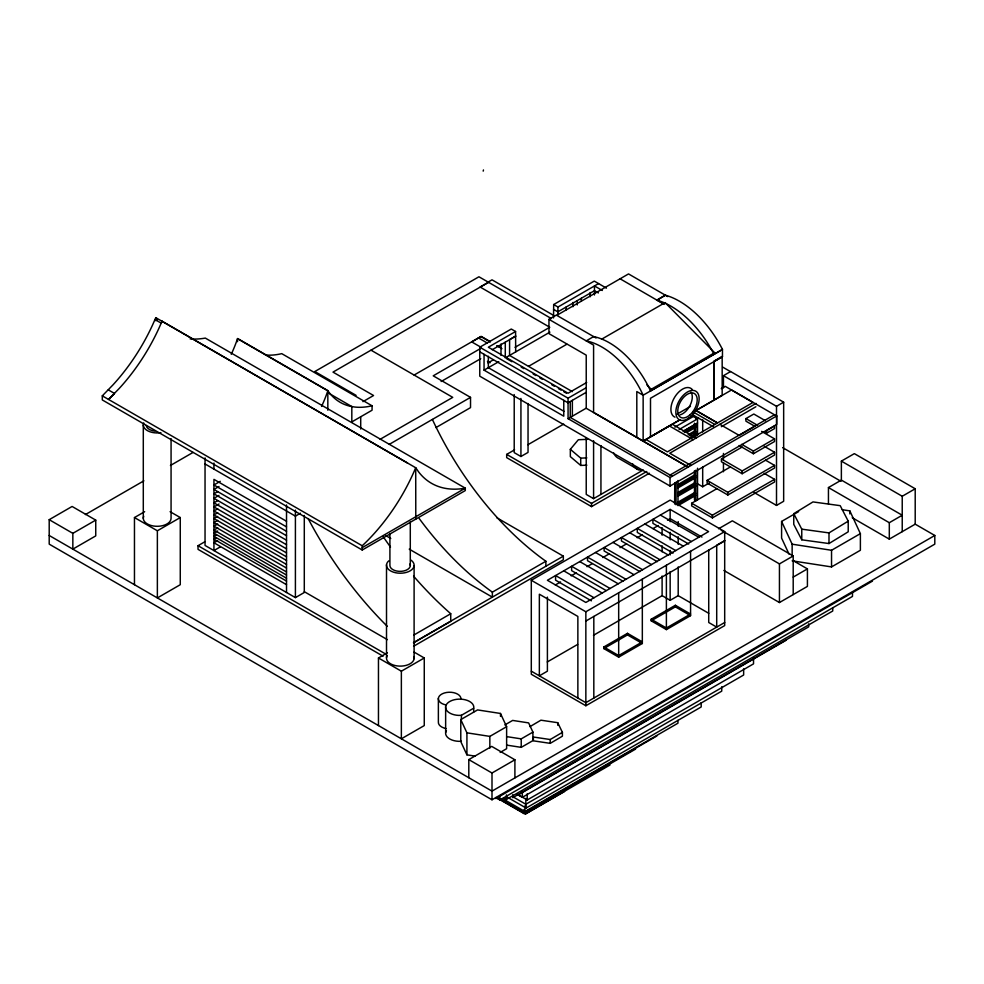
<?xml version="1.0" encoding="UTF-8"?>
<svg xmlns="http://www.w3.org/2000/svg" width="984" height="984" viewBox="0 0 984 984"><rect width="100%" height="100%" fill="white"/><g stroke="black" fill="none" stroke-linecap="round" stroke-linejoin="round"><path stroke-width="1.48" d="M674.63 504.017L674.766 482.812M676.008 504.817L676.156 482.086M553.537 317.943L553.672 304.548L594.274 281.104L606.452 288.14M598.567 283.589L557.965 307.033L557.83 314.695M483.193 171.13L483.464 169.949M473.636 712.182L473.759 707.939A14.096 8.143 0 0 0 460.844 699.157A14.096 8.143 0 0 0 445.641 706.623L445.641 732.551M686.033 465.875L643.142 441.103L643.142 395.211A71.758 41.426 60 0 0 586.23 340.87L593.635 336.589A71.758 41.426 60 0 1 650.547 390.931L651.211 389.283L714.655 352.715L665.098 302.617L601.654 339.185M714.655 352.715L714.003 354.351L650.547 390.931M362.223 547.633L465.297 488.175A125.398 72.398 -60 0 1 418.507 471.754L415.789 467.794L155.804 317.672L152.569 324.978A138.252 79.827 -60 0 1 113.012 384.855L102.299 395.851L102.299 399.947L362.223 550.007L465.297 490.561L465.297 488.175L205.324 338.09A125.398 72.398 -60 0 1 190.133 338.89M407.548 463.034L162.04 321.227L158.793 328.57A138.252 79.827 -60 0 1 119.236 388.446L108.523 399.442L114.488 393.44L108.265 389.849M161.179 323.121L162.04 321.227L161.228 323.158L154.955 319.529M586.858 465.174L580.72 465.432L570.339 456.625L570.339 449.331L578.346 439.737L587.559 439.331M108.572 399.307L113.984 394.043M793.756 513.673L812.981 501.926L840.213 505.665L848.22 521.151L848.22 531.803L828.995 543.549L801.763 539.81L793.756 524.324L793.756 513.673L801.763 529.158L801.763 539.81M801.763 529.158L828.995 532.898L848.22 521.151M713.326 353.035A77.896 44.489 59.5 0 0 656.918 300.169L665.356 295.188A77.921 44.501 59.5 0 1 722.465 349.418L722.465 356.725L650.498 398.274L650.498 436.785L680.178 419.651M714.027 354.388L722.465 349.418L643.142 395.211L636.808 391.558L636.808 437.376L643.142 441.103L669.403 425.949L693.203 439.688M529.958 726.647L540.917 720.19L557.743 722.699L562.405 732.367L562.405 736.192L550.228 743.351L533.402 740.841L533.402 737.028L550.228 739.525L562.405 732.367M643.142 441.103L680.018 419.762M694.507 411.373L722.17 395.371L722.17 356.786M49.2 519.687L72.103 506.465L95.743 520.118L95.743 535.899L72.841 549.121L72.841 533.34L49.2 519.687L49.2 544.14L492 799.783L934.8 544.14L934.8 535.481L915.206 524.164L889.302 539.121L852.255 517.732M85.387 514.583L143.861 480.832M170.429 465.481L193.024 452.443M488.015 282.125L492 279.825L554.386 315.839M72.841 533.34L95.743 520.118M134.464 584.705L134.464 517.559L144.648 511.692M220.281 481.311L213.934 484.977L286.516 526.883M362.948 401.644L373.563 395.519L332.998 372.112L488.531 282.31L480.106 287.02L549.613 327.155M219.002 486.502L213.934 489.429L286.516 531.335M414.104 375.052L481.164 336.393L490.339 341.694M217.698 491.656L213.934 493.833L286.516 535.739M157.366 530.782L180.269 517.559L180.269 584.705L157.366 597.928L157.366 530.782L134.464 517.559M218.952 495.419L213.934 498.31L286.516 540.228M775.663 415.457L776.72 415.949L776.72 424.448L670.043 486.034L479.762 376.171L479.762 347.217L511.286 329.025L515.579 331.497L515.678 351.903M480.733 348.397L433.218 375.827L470.524 397.364L470.524 407.622L435.912 427.597M217.735 500.635L213.934 502.836L286.516 544.742M515.579 331.497L488.347 347.217L568.063 393.243L586.685 382.493M219.002 504.017L213.934 506.944L286.516 548.863M515.678 336.061L509.614 339.566L509.577 355.433L572.368 391.644M492.258 349.701L515.678 336.184M217.698 508.826L213.934 510.991L286.516 552.91M441.139 381.509L480.733 358.656M479.762 347.217L568.063 398.2L568.063 418.667L586.23 408.175L586.23 355.15L548.961 333.637L548.961 319.345L556.317 315.101L596.083 338.004M556.76 315.36L628.53 273.921L667.804 296.602M217.698 512.738L213.934 514.915L286.516 556.821M217.648 516.428L213.934 518.568L286.516 560.486M487.966 362.948L493.181 359.935M515.013 347.327L549.613 327.352M217.648 520.401L213.934 522.541L286.516 564.459M217.735 523.955L213.934 526.157L286.516 568.063M484.054 354.314L484.054 370.156L498.777 361.669M549.921 332.137L505.284 357.905L505.284 342.174M217.735 527.842L213.934 530.032L286.516 571.95M217.698 530.942L213.934 533.119L286.516 575.037M380.107 439.307L452.751 397.364L371.005 350.169M216.443 534.878L213.934 536.329L286.516 578.235M383.083 656.193L198.03 549.355L198.03 545.702L204.66 541.876M216.382 537.744L213.934 539.158L286.516 581.077M217.612 540.647L213.934 542.774L286.516 584.681M389.332 444.325L470.524 397.364M528.506 366.356L566.858 344.216M220.281 546.907L213.934 550.573L213.934 479.356L286.516 521.274M657.005 300.108L665.356 295.188M300.477 513.205L295.409 516.145L205.041 463.968M568.063 398.2L586.23 387.721M586.23 392.333L568.063 402.825L479.762 351.841M649.391 473.23L591.532 506.625L506.686 457.646L506.686 454.399L514.583 449.836M527.941 444.707L563.709 424.092M514.214 394.572L514.214 452.628L520.93 456.502L528.039 452.406L528.039 403.514M205.041 457.917L205.041 545.443L295.409 597.62L304.29 592.491L304.29 515.468M722.367 356.306L713.88 361.214L713.978 400.144L713.978 361.632M713.88 361.571L722.465 356.725M723.449 387.868L723.449 375.679L730.608 371.546L783.658 402.173L783.658 501.286L776.511 505.419L753.953 492.406M677.238 414.03L690.448 406.404M721.247 388.631L725.22 386.331L776.511 415.937M694.224 411.546L731.555 389.984L753.006 402.444L667.398 451.865L645.959 439.479M674.901 427.105L693.339 416.466L697.533 418.889L697.533 435.039M695.922 419.061L698.492 417.573M679.095 429.528L697.533 418.889M683.081 431.312L697.533 422.972M684.151 430.869L694.335 424.99L695.823 425.851L684.36 432.468M686.906 432.406L695.823 427.253M688.124 434.768L694.483 431.09L695.823 431.865L689.452 435.543M690.731 436.687L695.823 433.735M756.056 403.403L669.76 453.23L691.026 465.432M586.23 438.015L586.23 494.411L593.586 498.654L643.253 469.983M721.334 426.712L755.872 406.761M506.686 454.399L591.532 503.377L646.759 471.496M754.986 426.392L745.921 421.164L745.921 418.594L753.818 414.03L765.478 420.771M723.449 375.679L776.511 406.306L783.658 402.173M670.055 475.038L774.457 414.756M739.255 435.297L753.818 426.884M568.063 418.667L670.043 477.535L776.72 415.949M413.772 635.074L450.733 613.733A269.272 155.46 60 0 1 413.575 576.157M764.187 446.269L774.543 452.246L774.543 455.038L742.17 473.734L721.432 461.767L721.432 458.974L742.157 447.019M766.647 433.132L774.543 428.569L774.543 425.998L766.647 430.562L766.647 433.132L764.051 431.632M677.878 484.583L694.433 475.014L695.823 475.813L677.988 486.108M378.459 725.577L378.459 657.976L387.364 652.835M409.233 549.146L492.369 597.14L492.369 592.147L545.874 561.249A232.322 134.131 60 0 1 432.394 419.455M677.878 486.379L694.433 476.822L695.823 477.621L677.988 487.916M413.428 642.712L563.34 556.169L563.34 559.81L413.6 646.267M413.772 642.687L450.733 621.347L450.733 613.733M677.878 492.566L694.433 482.996L695.823 483.796L677.988 494.091M677.878 494.706L694.433 485.137L695.823 485.936L677.988 496.231M741.715 444.35L753.375 451.078L774.543 438.852L774.543 441.521L753.375 453.747L739.119 445.518M531.298 580.277L670.153 500.106L724.691 531.594L724.691 625.59L585.849 705.749L531.298 674.261L531.298 580.277L585.849 611.765L724.691 531.594M765.478 460.143L774.543 465.383L774.543 468.04L727.852 495.001L707.127 483.033L707.127 480.377L730.472 466.896M697.558 483.808L702.687 486.772L709.181 483.021M677.927 502.221L694.483 492.664L695.823 493.427L677.988 503.722M677.927 504.14L694.483 494.583L695.823 495.346L677.988 505.641L677.988 480.475M670.153 509.404L547.399 580.277L585.849 602.466L708.603 531.594L670.153 509.404L670.153 521.717M721.432 458.974L742.17 470.942L774.543 452.246M764.187 473.341L774.543 479.319L774.543 482.012L712.404 517.891L691.678 505.924L691.678 503.23L716.795 488.728M401.361 671.199L424.264 657.976L424.264 725.577L401.361 738.799L401.361 671.199L378.459 657.976M555.32 584.988L560.597 581.938M571.15 575.849L576.439 572.799M586.993 566.698L592.27 563.648M602.835 557.559L609.428 553.746M619.994 547.645L626.587 543.844M637.152 537.744L642.429 534.693M652.995 528.592L658.271 525.554M667.509 520.216L670.153 518.691L701.973 537.067M707.127 480.377L727.852 492.344L774.543 465.383M691.678 503.23L712.404 515.198L774.543 479.319M718.578 528.765L732.342 520.819L793.202 555.96L793.202 594.594M828.442 503.98L828.442 487.56L889.302 522.701L902.23 515.235L841.369 480.094L841.369 461.115L854.346 453.636L915.206 488.765L915.206 524.164M724.691 540.61L716.709 545.21L716.709 627.115L708.726 622.503L708.726 549.699M585.849 621.052L724.691 540.893M828.442 487.56L841.369 480.094M789.045 554.14L781.591 538.076L781.591 521.434L798.639 511.606M547.264 661.961L577.633 644.434M593.463 635.295L662.109 595.664L670.153 600.302L678.197 595.664L708.738 613.303M445.641 706.623A14.096 8.143 0 0 0 458.569 715.393L461.41 715.306L473.636 708.246M475.149 756.118L466.92 754.839L460.783 741.604L460.783 719.599L477.56 709.919L500.487 713.461L506.625 726.696L506.625 748.701L500.167 752.428M651.187 619.231L675.368 605.271L690.571 614.053L666.389 628.013L651.187 619.231L651.187 620.83L666.389 629.612L690.571 615.652L690.571 551.298M603.819 646.98L627.484 633.327L642.331 641.9L618.678 655.553L603.819 646.98L603.819 648.579L618.678 657.152L642.331 643.499L642.331 579.145M651.187 620.83L675.368 606.87L690.571 615.652M603.819 648.579L627.484 634.914L642.331 643.499M721.235 530.29L779.439 563.894L793.202 555.96M504.853 724.925L512.652 720.423L528.629 722.896L532.922 732.121L532.922 740.608L521.225 747.36L506.686 745.109M841.369 461.115L902.23 496.256L915.206 488.765M460.783 719.599L466.92 732.834L489.847 736.389L506.625 726.696M468.802 777.729L468.802 759.611L491.705 746.389L514.903 759.783L514.903 777.901M781.591 521.434L792.145 544.189L831.541 550.277L860.385 533.623L849.832 510.881L842.255 509.712M793.202 577.104L807.421 568.887L807.421 586.39L779.439 602.54L723.88 570.462M506.686 736.622L521.225 738.873L532.922 732.121M724.691 622.503L585.849 702.674L531.298 671.174M792.145 560.831L831.541 566.919L860.385 550.265L860.385 533.623M468.802 759.611L492 773.006L514.903 759.783M934.8 535.481L492 791.124L49.2 535.481M495.838 798.565L872.439 581.126M495.887 797.692L499.872 799.992L852.488 596.415L852.488 591.987M503.771 797.876L506.428 799.414L832.735 611.015L832.735 608.001M518.925 794.519L785.909 640.387M517.018 794.273L522.332 797.335L753.535 663.856L753.535 658.038M517.916 794.617L527.215 799.98L743.646 675.012L743.646 668.886M512.553 796.585L525.837 804.26L721.739 691.149L721.739 686.758M507.498 797.298L526.12 808.048L701.198 706.967L701.198 702.662M502.43 798.541L524.939 811.542L677.951 723.203L677.951 720.349M656.881 735.971L523.906 812.735L500.057 798.971M496.133 797.483L523.968 813.547L635.566 749.119M609.994 765.011L525.542 813.78L516.256 808.418M564.582 791.48L525.481 814.051L500.352 799.549M570.339 449.331L580.72 458.138L586.858 457.88M461.41 741.247L458.569 741.321A14.096 8.143 0 0 1 446.416 730.472M719.845 424.313L738.947 435.26M657.054 299.972L663.179 303.515M664.274 304.4L620.178 278.853M602.331 290.489L594.471 285.95L594.471 294.979M598.407 292.949L594.471 290.686L557.83 311.842L553.537 309.357M722.785 367.167L730.485 371.608M553.672 304.548L557.965 307.033M745.921 418.594L757.582 425.322M761.591 431.373L774.543 438.852M782.674 447.646L841.074 481.361M551.36 318.558L478.937 276.775L314.818 371.534L356.085 395.359M548.961 319.345L593.586 345.113L593.586 412.419L636.808 437.376M714.753 424.424L693.339 412.05L693.339 416.466M693.339 415.137L713.498 426.773M672.269 424.215L696.082 438.028M498.199 346.233L500.831 347.746M490.143 341.854L480.955 336.553L471.705 341.903L480.881 347.192M496.699 345.642L501.938 348.668M478.421 337.918L487.375 343.084M506.612 358.68L511.926 361.743M521.225 367.118L523.882 368.643M533.18 374.018L535.837 375.544M539.822 377.856L542.479 379.381M551.778 384.756L554.435 386.294M558.42 388.594L561.089 390.119M563.746 391.657L566.403 393.194M586.144 408.225L688.124 467.105M487.437 361.3L490.069 362.813M564.078 411.398L488.347 367.684L488.347 356.245M672.22 476.281L570.24 417.413L570.24 401.57M484.054 370.156L563.77 416.183L563.77 400.34M638.21 469.602L619.207 458.63A26.113 15.067 -60 0 1 613.635 452.874M792.87 560.486L807.421 568.887M660.362 515.05L698.812 537.252M691.358 541.557L652.909 519.355L652.909 523.353L688.702 544.017M644.901 523.98L683.351 546.182M675.75 550.573L637.3 528.371L637.3 532.418L673.093 553.082M629.711 532.75L668.161 554.951M659.92 559.712L621.457 537.51L621.457 540.991L657.263 561.655M612.995 542.405L651.445 564.595M329.246 393.514L351.817 406.552L351.817 421.902L372.063 410.217L372.063 405.789L281.744 353.65A106.161 61.291 -60 0 1 265.495 355.003M642.564 569.724L604.114 547.522L604.114 550.954L639.908 571.618M372.063 405.789A106.161 61.291 -60 0 1 354.424 406.995L350.378 406.294A106.161 61.291 -60 0 1 327.832 390.636L237.525 338.496L237.525 341.669M595.505 552.491L633.954 574.693M625.972 579.305L587.522 557.104L587.522 560.696L623.315 581.372M579.76 561.593L618.21 583.783M496.772 517.732L563.34 556.169M610.08 588.481L571.618 566.28L571.618 570.622L606.095 590.523M563.746 570.831L602.196 593.032M594.029 597.743L555.579 575.542L555.579 580.166L591.384 600.83M385.482 535.431L390.759 538.482M102.299 395.851L362.223 545.763L362.223 550.007M414.092 652.097L424.264 657.976M170.097 511.692L180.269 517.559M304.29 591.679L387.376 639.649M198.03 545.702L385.753 654.077M504.312 801.517L506.969 803.055M510.942 805.342L513.599 806.88M646.894 384.928L651.211 389.283M157.182 319.677L155.804 317.672L155.816 320.759M902.23 496.256L902.23 531.655M889.302 522.701L889.302 539.121M849.832 510.881L849.832 513.906M831.541 550.277L831.541 566.919M828.995 532.898L828.995 543.549M808.676 623.868L808.676 626.845L512.762 797.68L512.762 794.703M792.145 544.189L792.145 556.292M779.439 563.894L779.439 602.54M776.511 406.306L776.511 505.419M753.375 451.078L753.375 453.747M742.17 470.942L742.17 473.734M727.852 492.344L727.852 495.001M723.449 453.439L723.449 459.54M723.449 462.591L723.449 471.742M712.404 515.198L712.404 517.891M702.687 419.676L702.687 431.878M702.687 466.945L702.687 486.772M697.533 468.236L697.533 499.933M695.823 423.956L695.823 436.478M695.823 470.18L695.823 500.918L694.483 500.155L694.483 470.733M694.987 427.437L694.987 432.001M694.987 471.656L694.987 482.332M694.483 423.182L694.483 425.076M694.483 428.028L694.483 431.09M694.483 432.972L694.483 435.986M694.433 475.014L694.433 476.822M694.433 482.996L694.433 485.137M678.197 521.606L678.197 526.132M678.197 536.723L678.197 544.275M678.197 566.944L678.197 595.664M675.368 605.271L675.368 606.87M670.153 532.295L670.153 539.847M670.153 550.425L670.153 554.964M670.153 571.593L670.153 600.302M670.043 477.535L670.043 486.034M666.389 565.259L666.389 629.612M662.109 527.645L662.109 535.21M662.109 545.788L662.109 551.827M662.109 576.009L662.109 595.664M627.484 633.327L627.484 634.914M618.678 592.811L618.678 657.152M600.941 445.629L600.941 494.411M593.819 616.451L593.819 698.062M593.586 440.734L593.586 498.654M591.532 503.377L591.532 506.625M590.179 292.494L590.179 296.787M585.849 611.765L585.849 705.749M581.347 298.263L581.347 301.129M580.72 458.138L580.72 465.432M577.866 698.062L577.866 616.439L539.355 594.213L539.355 675.824L547.399 671.174L547.399 597.116M577.251 300.624L577.251 304.917M572.959 302.445L572.959 306.725M572.356 400.34L572.356 416.183M566.144 307.033L566.144 309.898M557.743 722.699L557.743 725.245M550.228 739.525L550.228 743.351M545.874 561.249L545.874 566.255M527.215 793.842L527.215 799.98M526.12 803.744L526.12 808.048M525.837 798.393L525.837 804.26M524.939 805.834L524.939 811.542M523.906 809.758L523.968 813.547M522.332 791.517L522.332 797.335M521.225 738.873L521.225 747.36M520.93 398.446L520.93 456.502M506.428 794.887L506.428 799.414M500.991 343.982L500.991 355.433M500.487 713.461L500.487 716.389M499.872 795.576L499.872 799.992M492 773.006L492 799.783M489.847 736.389L489.847 748.123M466.92 732.834L466.92 754.839M461.41 715.306L461.41 719.242M438.372 698.357L438.372 721.949A11.304 6.531 0 0 0 446.047 728.541M415.789 519.146L415.715 467.72A138.252 79.827 -60 0 1 362.223 545.763M414.104 565.726L414.104 658.628M410.291 521.766L410.291 565.48M389.91 533.586L389.91 565.48A10.197 5.879 0 0 0 401.435 571.323A10.197 5.879 0 0 0 409.947 563.955M386.515 564.755L386.515 657.656M360.71 416.773L360.71 429.024M327.832 390.636L327.832 410.23M295.409 510.106L295.409 597.62M286.516 504.952L286.516 592.491M213.934 463.046L213.934 469.097M171.068 438.63L171.068 518.211A13.887 8.02 0 0 1 155.497 526.243A13.887 8.02 0 0 1 143.725 516.28M143.295 425.002L143.295 518.359M387.376 626.402A269.272 155.46 60 0 1 308.152 518.605M642.306 470.18A26.113 15.067 -60 0 1 632.638 463.845M492.369 592.147A232.322 134.131 60 0 1 419.209 518.519M674.962 417.167A16.47 9.508 -60 0 1 674.79 397.032A16.47 9.508 -60 0 1 692.183 389.443M690.977 392.099A13.751 7.934 -60 0 1 690.276 404.965A13.751 7.934 -60 0 1 680.042 414.879M390.5 547.055A269.272 155.46 60 0 1 383.256 536.797M321.583 406.417A94.501 54.563 -60 0 0 327.832 390.808L237.525 338.668A94.501 54.563 -60 0 1 231.265 354.277M446.047 704.95A11.304 6.531 0 0 1 438.655 697.226A11.304 6.531 0 0 1 451.336 692.306A11.304 6.531 0 0 1 460.942 699.169M413.858 656.549A13.825 7.983 0 0 1 399.467 666.106A13.825 7.983 0 0 1 387.204 655.602M160.896 432.652A13.887 8.02 0 0 1 143.725 422.923M154.931 431.127A10.676 6.162 0 0 1 146.235 425.543M410.66 559.945A13.825 7.983 0 0 1 410.34 570.732A13.825 7.983 0 0 1 391.706 571.483A13.825 7.983 0 0 1 388.791 560.831M717.422 422.886L696.008 410.512L717.422 422.886M688.37 418.335A16.47 9.508 -60 0 0 697.115 392.296A16.47 9.508 -60 0 0 676.992 405.654A16.47 9.508 -60 0 0 688.37 418.335M690.005 414.817A13.751 7.934 -60 0 0 694.372 393.526A13.751 7.934 -60 0 0 678.099 407.942A13.751 7.934 -60 0 0 690.005 414.817"/></g></svg>
